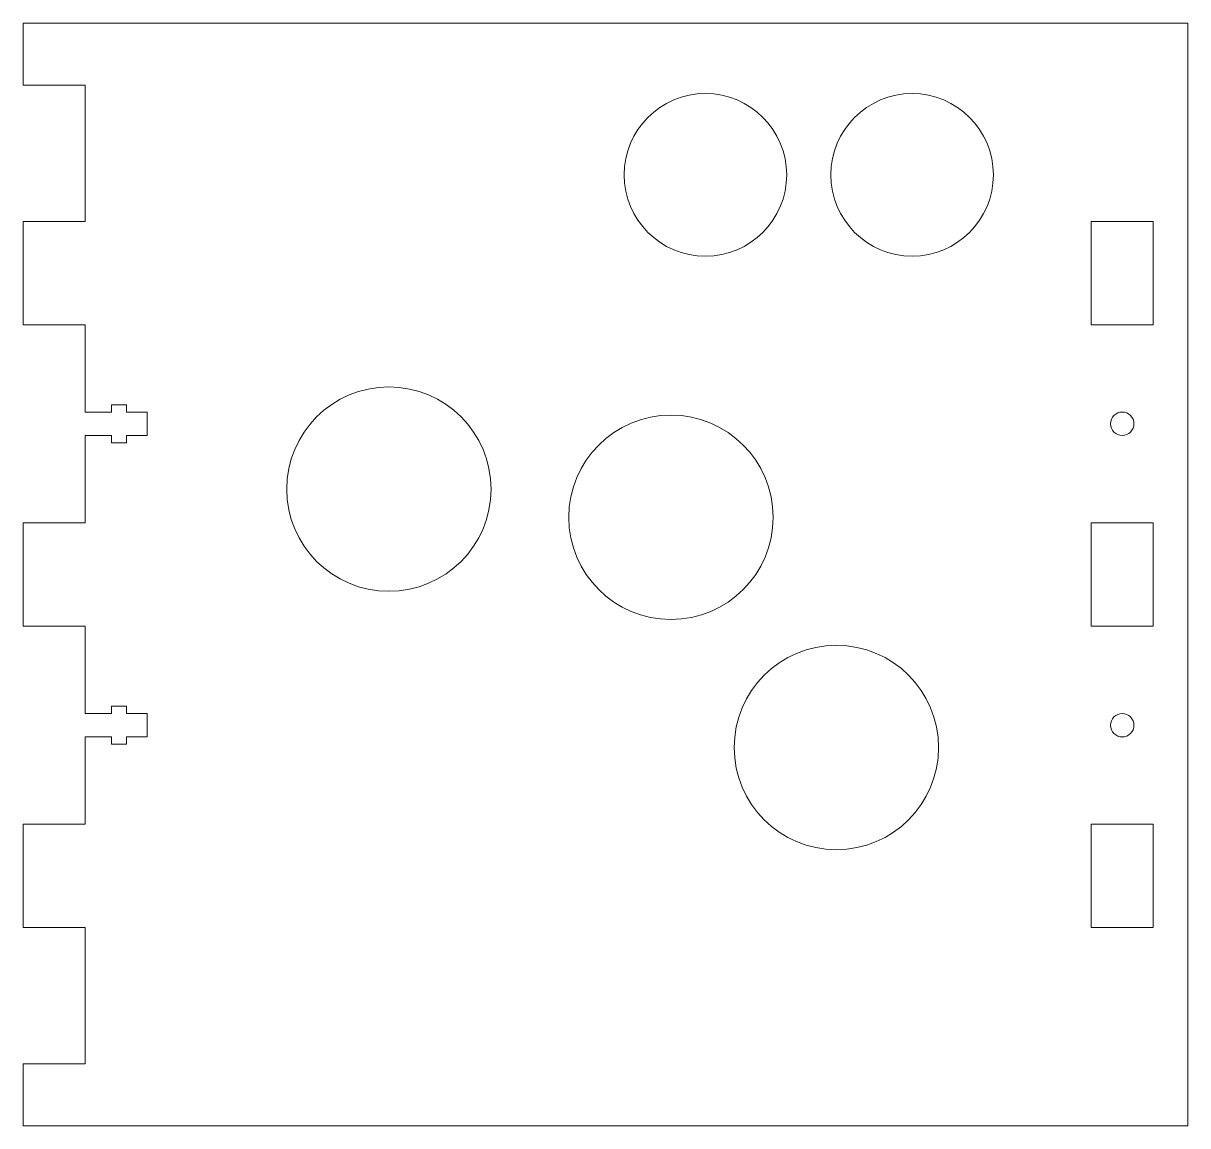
# Model space of a CAD drawing. Header units: millimetres. Extents: x -89 to 80, y -80 to 80.
import ezdxf

# ---------------------------------------------------------------- set-up
doc = ezdxf.new("R2010")
doc.units = ezdxf.units.MM

msp = doc.modelspace()

# ---------------------------------------------------------------- linework, layer by layer
at = {"color": 7, "linetype": 'Continuous', "lineweight": 15}
for p, q in [((-89, 80), (-89, 71)), ((80, 80), (-89, 80)), ((80, -80), (80, 80)), ((-89, 71), (-80, 71)), ((-80, 71), (-80, 51.25)), ((-89, 51.25), (-89, 36.25)), ((-80, 51.25), (-89, 51.25)), ((75, 51.25), (66, 51.25)), ((66, 51.25), (66, 36.25)), ((75, 36.25), (75, 51.25)), ((-89, 36.25), (-80, 36.25)), ((-80, 36.25), (-80, 23.57)), ((66, 36.25), (75, 36.25)), ((-74, 24.62), (-76.2, 24.62)), ((-76.2, 24.62), (-76.2, 23.57)), ((-74, 23.57), (-74, 24.62)), ((-76.2, 23.57), (-80, 23.57)), ((-71, 23.57), (-74, 23.57)), ((-71, 20.18), (-71, 23.57)), ((-80, 20.18), (-80, 7.5)), ((-80, 20.18), (-76.2, 20.18)), ((-76.2, 20.18), (-76.2, 19.12)), ((-76.2, 19.12), (-74, 19.12)), ((-74, 19.12), (-74, 20.18)), ((-74, 20.18), (-71, 20.18)), ((-89, 7.5), (-89, -7.5)), ((-80, 7.5), (-89, 7.5)), ((75, 7.5), (66, 7.5)), ((66, 7.5), (66, -7.5)), ((75, -7.5), (75, 7.5)), ((-89, -7.5), (-80, -7.5)), ((-80, -7.5), (-80, -20.18)), ((66, -7.5), (75, -7.5)), ((-76.2, -20.18), (-80, -20.18)), ((-74, -19.12), (-76.2, -19.12)), ((-76.2, -19.12), (-76.2, -20.18)), ((-74, -20.18), (-74, -19.12)), ((-71, -20.18), (-74, -20.18)), ((-71, -23.57), (-71, -20.18)), ((-80, -23.57), (-80, -36.25)), ((-80, -23.57), (-76.2, -23.57)), ((-76.2, -23.57), (-76.2, -24.62)), ((-74, -24.62), (-74, -23.57)), ((-74, -23.57), (-71, -23.57)), ((-76.2, -24.62), (-74, -24.62)), ((-89, -36.25), (-89, -51.25)), ((-80, -36.25), (-89, -36.25)), ((75, -36.25), (66, -36.25)), ((66, -36.25), (66, -51.25)), ((75, -51.25), (75, -36.25)), ((-89, -51.25), (-80, -51.25)), ((-80, -51.25), (-80, -71)), ((66, -51.25), (75, -51.25)), ((-89, -71), (-89, -80)), ((-80, -71), (-89, -71)), ((-89, -80), (80, -80))]:
    msp.add_line(p, q, dxfattribs=at)
for centre, radius in [((10, 58), 11.8), ((40, 58), 11.8), ((-35.94, 12.39), 14.83), ((5, 8.3), 14.83), ((70.5, 21.88), 1.7), ((29.01, -25.11), 14.83), ((70.5, -21.88), 1.7)]:
    msp.add_circle(centre, radius, dxfattribs=at)

doc.saveas('drawing.dxf')
